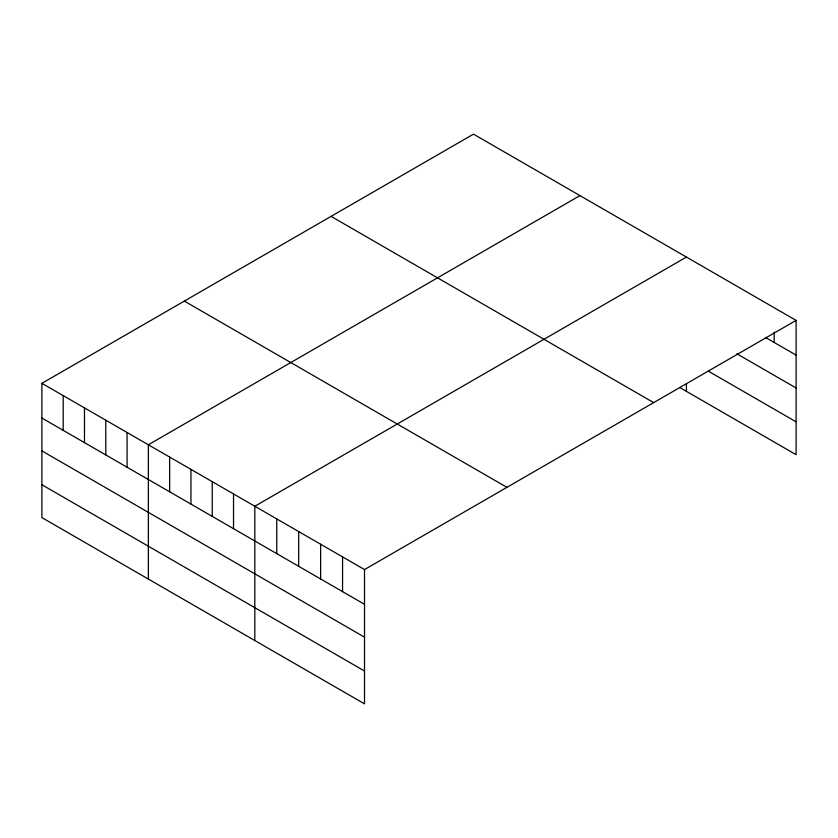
<?xml version="1.0" encoding="UTF-8"?>
<svg xmlns="http://www.w3.org/2000/svg" width="838" height="838" viewBox="0 0 838 838"><rect width="100%" height="100%" fill="white"/><g stroke="black" fill="none" stroke-linecap="round" stroke-linejoin="round"><path stroke-width="1.26" d="M41.9 383.322L364.509 569.568L364.509 703.857L41.9 517.612L41.9 383.322L473.491 134.143L796.1 320.388L796.1 454.678L679.691 387.47M579.959 195.6L148.357 444.779L148.357 579.068M686.416 257.067L254.815 506.246L254.815 640.536M364.509 569.568L796.1 320.388M765.387 337.389L796.1 355.123M736.874 353.783L796.1 387.973M708.351 371.161L796.1 421.828M331.073 216.372L653.671 402.617M184.329 301.093L506.927 487.339M41.9 418.047L364.509 604.303M41.9 450.896L364.509 637.152M41.9 484.752L364.509 671.008M774.165 332.162L774.165 342.459M686.416 383.773L686.416 391.356M342.564 556.903L342.564 591.638M320.629 544.239L320.629 578.964M298.695 531.575L298.695 566.299M276.76 518.911L276.76 553.635M233.53 493.949L233.53 528.684M212.234 481.661L212.234 516.386M190.938 469.364L190.938 504.099M169.653 457.077L169.653 491.801M127.072 432.492L127.072 467.216M105.777 420.194L105.777 454.919M84.481 407.907L84.481 442.632M63.196 395.609L63.196 430.334"/></g></svg>
